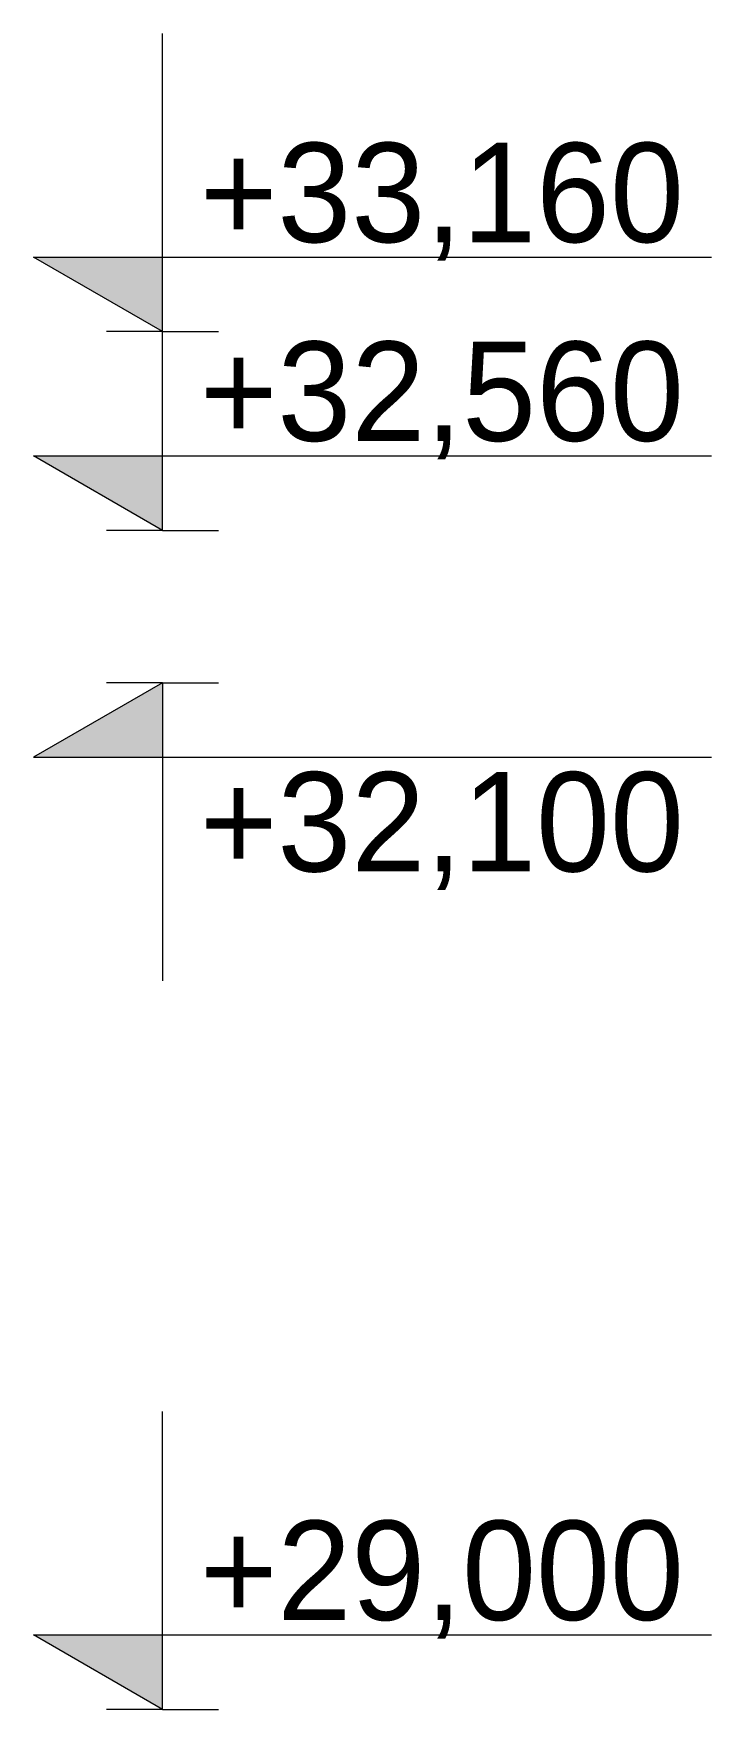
# Model space of a CAD drawing. Extents: x -73780 to 132552, y -11647 to 36957.
# Drawn here: x -73780 to -71734, y 29000 to 34060 of the extents above; entities that cross this region are included whole.
import ezdxf

# ---------------------------------------------------------------- set-up
doc = ezdxf.new("R2010")
doc.units = 0
doc.header["$MEASUREMENT"] = 0
doc.layers.add('0_Ном_пера__98', color=7, linetype='Continuous', lineweight=13, true_color=0x001f3e)
doc.styles.add('СГЕНЕРИР_СТИЛЬ_1', font='GOTHIC.TTF')

# ---------------------------------------------------------------- blocks, each defined once
blk = doc.blocks.new('Линейный размер_6', base_point=(-73390.7, -150))
at = {"layer": '0_Ном_пера__98', "linetype": 'Continuous'}
for points in [[(-73390.7, 33160), (-73780, 33385), (-73390.7, 33385)], [(-73390.7, 32560), (-73780, 32785), (-73390.7, 32785)], [(-73390.7, 32100), (-73780, 31875), (-73390.7, 31875)], [(-73390.7, 29000), (-73780, 29225), (-73390.7, 29225)]]:
    blk.add_hatch(color=256, dxfattribs=at).paths.add_polyline_path(points, flags=0)
for p, q in [((-73390.7, 33160), (-73390.7, 34060)), ((-73390.7, 32560), (-73390.7, 33460)), ((-73390.7, 33160), (-73780, 33385)), ((-73780, 33385), (-73390.7, 33385)), ((-73390.7, 33385), (-71733.8, 33385)), ((-73390.7, 33160), (-73559.5, 33160)), ((-73390.7, 33160), (-73222, 33160)), ((-73390.7, 32560), (-73780, 32785)), ((-73780, 32785), (-73390.7, 32785)), ((-73390.7, 32785), (-71733.8, 32785)), ((-73390.7, 32560), (-73559.5, 32560)), ((-73390.7, 32560), (-73222, 32560)), ((-73390.7, 32100), (-73780, 31875)), ((-73390.7, 32100), (-73559.5, 32100)), ((-73390.7, 32100), (-73222, 32100)), ((-73390.7, 32100), (-73390.7, 31200)), ((-73780, 31875), (-73390.7, 31875)), ((-73390.7, 31875), (-71733.8, 31875)), ((-73390.7, 29000), (-73390.7, 29900)), ((-73390.7, 29000), (-73780, 29225)), ((-73780, 29225), (-73390.7, 29225)), ((-73390.7, 29225), (-71733.8, 29225)), ((-73390.7, 29000), (-73559.5, 29000)), ((-73390.7, 29000), (-73222, 29000))]:
    blk.add_line(p, q, dxfattribs=at)
at = {"layer": '0_Ном_пера__98', "char_height": 300, "attachment_point": 1, "style": 'СГЕНЕРИР_СТИЛЬ_1'}
for s, insert in [('{+33,160}', (-73278.2, 33730)), ('{+32,560}', (-73278.2, 33130)), ('{+32,100}', (-73278.2, 31830)), ('{+29,000}', (-73278.2, 29570))]:
    blk.add_mtext(s, dxfattribs=dict(at, insert=insert))

msp = doc.modelspace()

# ---------------------------------------------------------------- block references
at = {"linetype": 'Continuous'}
msp.add_blockref('Линейный размер_6', (-73390.7, -150), dxfattribs=at)

doc.saveas('drawing.dxf')
